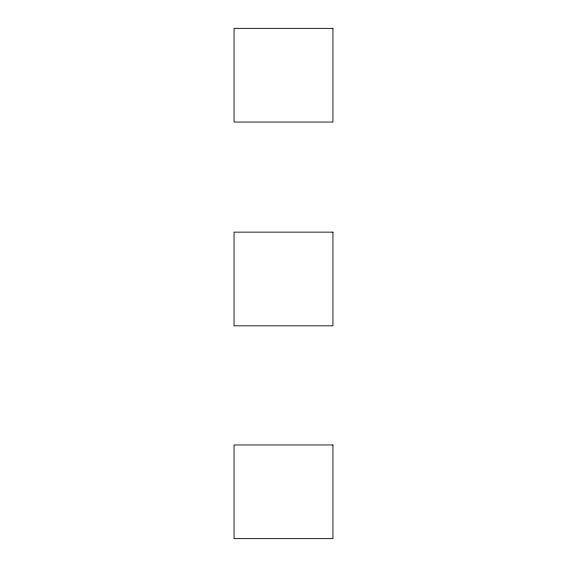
<?xml version="1.0" encoding="UTF-8"?>
<svg xmlns="http://www.w3.org/2000/svg" width="567" height="567" viewBox="0 0 567 567"><rect width="100%" height="100%" fill="white"/><g stroke="black" fill="none" stroke-linecap="round" stroke-linejoin="round"><path stroke-width="0.85" d="M332.942 28.35L234.058 28.35L234.058 122.047L332.942 122.047L332.942 28.35M332.942 232.137L234.058 232.137L234.058 325.834L332.942 325.834L332.942 232.137M332.942 444.953L234.058 444.953L234.058 538.65L332.942 538.65L332.942 444.953"/></g></svg>
